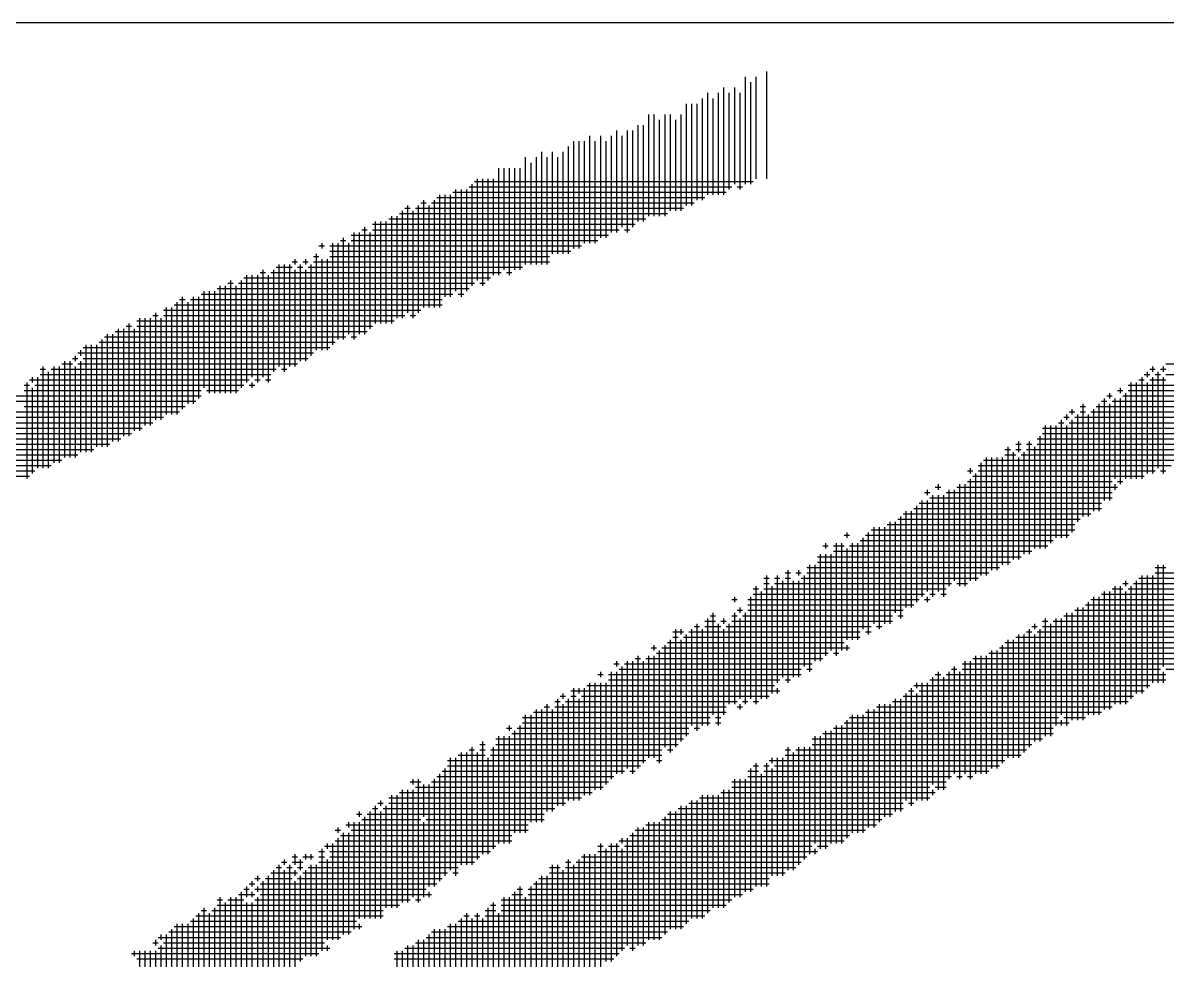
# Model space of a CAD drawing. Header units: feet. Extents: x 0 to 252300, y 0 to 178200.
# Drawn here: x 171911 to 172409.1, y 9192.2 to 9600 of the extents above; entities that cross this region are included whole.
import ezdxf
from ezdxf.enums import TextEntityAlignment as Align

# ---------------------------------------------------------------- set-up
doc = ezdxf.new("R2010")
doc.units = ezdxf.units.FT
doc.header["$LTSCALE"] = 3000
doc.header["$MEASUREMENT"] = 0
for name, color, linetype in [('CX-BORD', 3, 'CONTINUOUS'), ('CX-BORD-LIN1', 4, 'CONTINUOUS'), ('CX-BORD-LIN2', 3, 'CONTINUOUS'), ('CX-BORD-TEX2', 7, 'CONTINUOUS'), ('CX-BORD-TEX3', 6, 'CONTINUOUS')]:
    doc.layers.add(name, color=color, linetype=linetype)
doc.styles.add('TB_TEXT', font='')
doc.styles.add('TB_WBTXT', font='')
doc.styles.add('TB_WMTXT', font='')
doc.styles.get('TB_TEXT').set_extended_font_data('DotumChe')
doc.styles.get('TB_WBTXT').set_extended_font_data('Dotum')
doc.styles.get('TB_WMTXT').set_extended_font_data('DotumChe')

# ---------------------------------------------------------------- blocks, each defined once
blk = doc.blocks.new('CXBLKA1')
at = {"layer": 'CX-BORD-LIN2'}
blk.add_lwpolyline([(558, 12), (270, 12)], dxfattribs=at)
at = {"layer": 'CX-BORD-LIN1', "style": 'TB_TEXT'}
for tag, p in [('TR_RCON5', (342.3033, 33)), ('TR_RCON4', (342.3033, 27)), ('TR_RCON3', (342.3033, 21)), ('TR_RCON2', (342.3033, 15)), ('TR_RCON1', (342.3033, 9))]:
    blk.add_attdef(tag, text='', height=3.5, dxfattribs=at).set_placement(p, align=Align.MIDDLE_LEFT)
for tag, height, p in [('TR_DGN5', 3.5, (451.1185, 33)), ('TR_CHK5', 3.5, (491.1185, 33)), ('TR_RDAT5', 3.5, (317.5, 33)), ('TR_APP5', 3.5, (531.1185, 33)), ('TR_RNUM5', 3, (285.1051, 32.6366)), ('TR_DGN4', 3.5, (451.1185, 27)), ('TR_CHK4', 3.5, (491.1185, 27)), ('TR_RDAT4', 3.5, (317.5, 27)), ('TR_APP4', 3.5, (531.1185, 27)), ('TR_RNUM4', 3, (285.1051, 26.6366)), ('TR_DGN3', 3.5, (451.1185, 21)), ('TR_CHK3', 3.5, (491.1185, 21)), ('TR_RDAT3', 3.5, (317.5, 21)), ('TR_APP3', 3.5, (531.1185, 21)), ('TR_RNUM3', 3, (285.1051, 20.6366)), ('TR_DGN2', 3.5, (451.1185, 15)), ('TR_CHK2', 3.5, (491.1185, 15)), ('TR_RDAT2', 3.5, (317.5, 15)), ('TR_APP2', 3.5, (531.1185, 15)), ('TR_RNUM2', 3, (285.1051, 14.6366)), ('TR_DGN1', 3.5, (451.1185, 9)), ('TR_CHK1', 3.5, (491.1185, 9)), ('TR_RDAT1', 3.5, (317.5, 9)), ('TR_APP1', 3.5, (531.1185, 9)), ('TR_RNUM1', 3, (285.1051, 8.6366))]:
    blk.add_attdef(tag, text='', height=height, dxfattribs=at).set_placement(p, align=Align.MIDDLE_CENTER)
at = {"layer": 'CX-BORD-LIN2', "style": 'TB_TEXT'}
blk.add_attdef('TD_VERSION', text='', height=3, rotation=90, dxfattribs=at).set_placement((800.5, 48.0149), align=Align.MIDDLE_CENTER)
at = {"layer": 'CX-BORD-TEX2', "style": 'TB_WMTXT'}
for tag, height, p in [('TB_CNAME', 5, (15.3448, 531.8324)), ('TB_CSCOP', 4, (16.6346, 523.8324))]:
    blk.add_attdef(tag, text='', height=height, dxfattribs=at).set_placement(p, align=Align.BOTTOM_LEFT)
at = {"layer": 'CX-BORD-TEX2', "style": 'TB_WBTXT'}
for tag, height, p in [('TB_MTITIL', 10, (398, 533.3264)), ('TB_STITL', 7, (398, 518.3264))]:
    blk.add_attdef(tag, text='', height=height, dxfattribs=at).set_placement(p, align=Align.MIDDLE_CENTER)
at = {"layer": 'CX-BORD-TEX3', "style": 'TB_TEXT'}
for tag, height, p in [('TD_LNDST', 4.5, (215, 31.5)), ('TD_DSECT', 4.5, (605.5, 31.5)), ('TD_DDIST', 4.5, (654.5, 31.5)), ('TD_DNAME_TOP', 4.5, (755, 27.957)), ('TD_CSECT', 4.5, (605.5, 22.5)), ('TD_CDIST', 4.5, (654.5, 22.5)), ('TD_DNAME_MAIN', 4.5, (755, 21.4731)), ('TD_DNAME_BOT', 3, (755, 15.2489)), ('TD_HSCAL', 4.5, (620.8841, 13.7484)), ('TD_VSCAL', 4.5, (656.8615, 13.7484)), ('TD_CCOMP', 4.5, (215, 13.5927)), ('TD_CSTEP', 4.5, (250.744, 5.125)), ('TD_FIELD', 4.5, (180, 5.125)), ('TD_DWGNO', 4.5, (755, 5.0017)), ('TD_DWGCODE', 4.5, (637, 4.7908))]:
    blk.add_attdef(tag, text='', height=height, dxfattribs=at).set_placement(p, align=Align.MIDDLE_CENTER)
for tag, height, width, p in [('TD_DCOMP', 4.5, 0.95, (215, 22.5875)), ('TD_CNAME', 5, 0.78, (65, 7.5956))]:
    blk.add_attdef(tag, text='', height=height, dxfattribs=dict(at, width=width)).set_placement(p, align=Align.MIDDLE_CENTER)

msp = doc.modelspace()

# ---------------------------------------------------------------- linework, layer by layer
at = {"layer": 'CX-BORD-LIN1'}
for p, q in [((172234.72, 9578.83), (172234.72, 9532.17)), ((172225.39, 9576.5), (172225.39, 9529.84)), ((172227.72, 9574.17), (172227.72, 9529.84)), ((172230.05, 9576.5), (172230.05, 9532.17)), ((172209.06, 9569.5), (172209.06, 9525.18)), ((172213.72, 9569.5), (172213.72, 9525.18)), ((172216.06, 9571.83), (172216.06, 9525.18)), ((172218.39, 9569.5), (172218.39, 9527.51)), ((172220.72, 9571.83), (172220.72, 9529.84)), ((172223.06, 9569.5), (172223.06, 9527.51)), ((172199.73, 9564.83), (172199.73, 9520.51)), ((172202.06, 9564.83), (172202.06, 9520.51)), ((172204.39, 9564.83), (172204.39, 9522.84)), ((172206.73, 9567.17), (172206.73, 9522.84)), ((172211.39, 9567.17), (172211.39, 9525.18)), ((172183.4, 9560.17), (172183.4, 9515.85)), ((172185.73, 9560.17), (172185.73, 9515.85)), ((172188.06, 9557.84), (172188.06, 9515.85)), ((172190.4, 9560.17), (172190.4, 9515.85)), ((172192.73, 9560.17), (172192.73, 9518.18)), ((172195.06, 9557.84), (172195.06, 9518.18)), ((172197.4, 9560.17), (172197.4, 9518.18)), ((172169.4, 9553.17), (172169.4, 9508.85)), ((172174.07, 9553.17), (172174.07, 9508.85)), ((172176.4, 9553.17), (172176.4, 9511.18)), ((172178.73, 9555.5), (172178.73, 9513.51)), ((172181.07, 9555.5), (172181.07, 9513.51)), ((172150.74, 9548.5), (172150.74, 9501.85)), ((172153.07, 9548.5), (172153.07, 9501.85)), ((172155.4, 9548.5), (172155.4, 9504.18)), ((172157.74, 9550.84), (172157.74, 9504.18)), ((172160.07, 9548.5), (172160.07, 9504.18)), ((172162.4, 9550.84), (172162.4, 9506.51)), ((172164.74, 9548.5), (172164.74, 9506.51)), ((172167.07, 9550.84), (172167.07, 9508.85)), ((172171.73, 9550.84), (172171.73, 9511.18)), ((172136.74, 9543.84), (172136.74, 9494.85)), ((172141.41, 9543.84), (172141.41, 9499.52)), ((172146.07, 9543.84), (172146.07, 9499.52)), ((172148.41, 9546.17), (172148.41, 9499.52)), ((172129.74, 9541.51), (172129.74, 9494.85)), ((172132.08, 9539.17), (172132.08, 9494.85)), ((172134.41, 9541.51), (172134.41, 9494.85)), ((172139.08, 9541.51), (172139.08, 9494.85)), ((172143.74, 9541.51), (172143.74, 9499.52)), ((172118.08, 9536.84), (172118.08, 9490.18)), ((172120.41, 9536.84), (172120.41, 9492.52)), ((172122.75, 9536.84), (172122.75, 9490.18)), ((172125.08, 9536.84), (172125.08, 9492.52)), ((172127.41, 9536.84), (172127.41, 9492.52)), ((172105.25, 9528.68), (172219.56, 9528.68)), ((172106.42, 9529.84), (172106.42, 9485.52)), ((172107.58, 9531.01), (172228.89, 9531.01)), ((172108.75, 9532.17), (172108.75, 9487.85)), ((172111.08, 9532.17), (172111.08, 9485.52)), ((172113.41, 9532.17), (172113.41, 9487.85)), ((172115.75, 9532.17), (172115.75, 9490.18)), ((172221.89, 9528.68), (172224.22, 9528.68)), ((172085.42, 9522.84), (172085.42, 9476.19)), ((172090.09, 9522.84), (172090.09, 9476.19)), ((172091.25, 9524.01), (172207.89, 9524.01)), ((172092.42, 9525.18), (172092.42, 9476.19)), ((172094.75, 9525.18), (172094.75, 9480.85)), ((172097.08, 9525.18), (172097.08, 9480.85)), ((172098.25, 9526.34), (172217.22, 9526.34)), ((172099.42, 9527.51), (172099.42, 9483.19)), ((172101.75, 9527.51), (172101.75, 9480.85)), ((172104.08, 9527.51), (172104.08, 9483.19)), ((172076.09, 9518.18), (172076.09, 9471.52)), ((172077.26, 9519.34), (172079.59, 9519.34)), ((172078.42, 9520.51), (172078.42, 9473.85)), ((172080.76, 9518.18), (172080.76, 9471.52)), ((172081.92, 9519.34), (172198.56, 9519.34)), ((172083.09, 9520.51), (172083.09, 9473.85)), ((172084.25, 9521.68), (172086.59, 9521.68)), ((172087.75, 9520.51), (172087.75, 9476.19)), ((172088.92, 9521.68), (172203.23, 9521.68)), ((172064.43, 9513.51), (172064.43, 9469.19)), ((172066.76, 9513.51), (172066.76, 9469.19)), ((172069.09, 9513.51), (172069.09, 9469.19)), ((172070.26, 9514.68), (172182.23, 9514.68)), ((172071.42, 9515.85), (172071.42, 9469.19)), ((172073.76, 9515.85), (172073.76, 9471.52)), ((172074.92, 9517.01), (172191.56, 9517.01)), ((172055.09, 9508.85), (172055.09, 9462.19)), ((172057.43, 9508.85), (172057.43, 9464.52)), ((172058.59, 9510.01), (172060.93, 9510.01)), ((172059.76, 9511.18), (172059.76, 9464.52)), ((172062.09, 9508.85), (172062.09, 9466.86)), ((172063.26, 9512.35), (172177.57, 9512.35)), ((172063.26, 9510.01), (172170.57, 9510.01)), ((172172.9, 9510.01), (172175.23, 9510.01)), ((172039.93, 9503.01), (172042.26, 9503.01)), ((172041.1, 9504.18), (172041.1, 9501.85)), ((172044.6, 9503.01), (172154.24, 9503.01)), ((172045.76, 9504.18), (172045.76, 9459.86)), ((172048.1, 9504.18), (172048.1, 9462.19)), ((172049.26, 9505.35), (172051.6, 9505.35)), ((172050.43, 9506.51), (172050.43, 9462.19)), ((172052.76, 9504.18), (172052.76, 9464.52)), ((172053.93, 9507.68), (172165.9, 9507.68)), ((172053.93, 9505.35), (172161.24, 9505.35)), ((172037.6, 9498.35), (172039.93, 9498.35)), ((172038.76, 9499.52), (172038.76, 9457.53)), ((172044.6, 9500.68), (172149.57, 9500.68)), ((172044.6, 9498.35), (172140.24, 9498.35)), ((172021.27, 9493.68), (172028.27, 9493.68)), ((172022.44, 9494.85), (172022.44, 9450.53)), ((172024.77, 9494.85), (172024.77, 9448.19)), ((172027.1, 9494.85), (172027.1, 9450.53)), ((172028.27, 9496.02), (172030.6, 9496.02)), ((172029.43, 9497.18), (172029.43, 9494.85)), ((172030.6, 9493.68), (172032.93, 9493.68)), ((172031.77, 9494.85), (172031.77, 9452.86)), ((172032.93, 9496.02), (172035.27, 9496.02)), ((172034.1, 9497.18), (172034.1, 9494.85)), ((172035.27, 9493.68), (172128.58, 9493.68)), ((172036.43, 9494.85), (172036.43, 9455.19)), ((172037.6, 9496.02), (172140.24, 9496.02)), ((172041.1, 9497.18), (172041.1, 9457.53)), ((172043.43, 9497.18), (172043.43, 9457.53)), ((172007.27, 9489.02), (172114.58, 9489.02)), ((172008.44, 9490.18), (172008.44, 9443.53)), ((172010.77, 9490.18), (172010.77, 9445.86)), ((172013.1, 9490.18), (172013.1, 9443.53)), ((172014.27, 9491.35), (172016.6, 9491.35)), ((172015.44, 9492.52), (172015.44, 9445.86)), ((172017.77, 9490.18), (172017.77, 9443.53)), ((172018.94, 9491.35), (172119.25, 9491.35)), ((172020.1, 9492.52), (172020.1, 9448.19)), ((172029.43, 9492.52), (172029.43, 9450.53)), ((172034.1, 9492.52), (172034.1, 9452.86)), ((172121.58, 9491.35), (172123.91, 9491.35)), ((171989.78, 9483.19), (171989.78, 9441.2)), ((171992.11, 9483.19), (171992.11, 9438.86)), ((171994.44, 9483.19), (171994.44, 9438.86)), ((171995.61, 9484.35), (172105.25, 9484.35)), ((171996.77, 9485.52), (171996.77, 9438.86)), ((171999.11, 9485.52), (171999.11, 9438.86)), ((172000.27, 9486.69), (172002.61, 9486.69)), ((172001.44, 9487.85), (172001.44, 9438.86)), ((172003.77, 9485.52), (172003.77, 9438.86)), ((172004.94, 9486.69), (172107.58, 9486.69)), ((172006.11, 9487.85), (172006.11, 9441.2)), ((172109.92, 9486.69), (172112.25, 9486.69)), ((171978.11, 9478.52), (171978.11, 9429.53)), ((171979.28, 9479.69), (171981.61, 9479.69)), ((171980.44, 9480.85), (171980.44, 9431.86)), ((171982.78, 9478.52), (171982.78, 9434.2)), ((171983.94, 9479.69), (172093.59, 9479.69)), ((171985.11, 9480.85), (171985.11, 9434.2)), ((171987.44, 9480.85), (171987.44, 9436.53)), ((171988.61, 9482.02), (172098.25, 9482.02)), ((172100.58, 9482.02), (172102.92, 9482.02)), ((171968.78, 9473.85), (171968.78, 9427.2)), ((171972.28, 9475.02), (172084.25, 9475.02)), ((171973.45, 9476.19), (171973.45, 9429.53)), ((171975.78, 9476.19), (171975.78, 9429.53)), ((171976.95, 9477.35), (172093.59, 9477.35)), ((171955.95, 9468.02), (171958.28, 9468.02)), ((171957.12, 9469.19), (171957.12, 9420.2)), ((171960.62, 9470.36), (172072.59, 9470.36)), ((171960.62, 9468.02), (172063.26, 9468.02)), ((171961.78, 9471.52), (171961.78, 9422.53)), ((171964.12, 9471.52), (171964.12, 9424.87)), ((171966.45, 9471.52), (171966.45, 9424.87)), ((171967.61, 9472.69), (171969.95, 9472.69)), ((171971.11, 9471.52), (171971.11, 9427.2)), ((171972.28, 9472.69), (172077.26, 9472.69)), ((172079.59, 9472.69), (172081.92, 9472.69)), ((171946.62, 9463.36), (172051.6, 9463.36)), ((171947.79, 9464.52), (171947.79, 9415.53)), ((171950.12, 9464.52), (171950.12, 9417.87)), ((171951.28, 9465.69), (172060.93, 9465.69)), ((171952.45, 9466.86), (171952.45, 9417.87)), ((171954.78, 9466.86), (171954.78, 9420.2)), ((171959.45, 9466.86), (171959.45, 9422.53)), ((172053.93, 9463.36), (172056.26, 9463.36)), ((171937.29, 9458.69), (172044.6, 9458.69)), ((171938.45, 9459.86), (171938.45, 9413.2)), ((171940.79, 9459.86), (171940.79, 9413.2)), ((171943.12, 9459.86), (171943.12, 9415.53)), ((171944.29, 9461.02), (172046.93, 9461.02)), ((171945.45, 9462.19), (171945.45, 9415.53)), ((171932.62, 9454.03), (171934.96, 9454.03)), ((171933.79, 9455.19), (171933.79, 9452.86)), ((171934.96, 9456.36), (172037.6, 9456.36)), ((171936.12, 9457.53), (171936.12, 9455.19)), ((171937.29, 9454.03), (172035.27, 9454.03)), ((171918.63, 9449.36), (171920.96, 9449.36)), ((171919.79, 9450.53), (171919.79, 9406.2)), ((171922.12, 9448.19), (171922.12, 9406.2)), ((171923.29, 9449.36), (172021.27, 9449.36)), ((171924.46, 9450.53), (171924.46, 9408.54)), ((171926.79, 9450.53), (171926.79, 9408.54)), ((171927.96, 9451.69), (171932.62, 9451.69)), ((171929.12, 9452.86), (171929.12, 9410.87)), ((171931.46, 9452.86), (171931.46, 9410.87)), ((171933.79, 9450.53), (171933.79, 9410.87)), ((171934.96, 9451.69), (172030.6, 9451.69)), ((171936.12, 9452.86), (171936.12, 9413.2)), ((172023.6, 9449.36), (172025.93, 9449.36)), ((172400.35, 9448.19), (172400.35, 9445.86)), ((172401.52, 9449.36), (172403.85, 9449.36)), ((172402.68, 9450.53), (172402.68, 9448.19)), ((172405.01, 9448.19), (172405.01, 9406.2)), ((172406.18, 9449.36), (172408.51, 9449.36)), ((172407.35, 9450.53), (172407.35, 9448.19)), ((172408.51, 9451.69), (172497.16, 9451.69)), ((171912.79, 9443.53), (171912.79, 9401.54)), ((171913.96, 9444.69), (172009.6, 9444.69)), ((171915.13, 9445.86), (171915.13, 9443.53)), ((171917.46, 9445.86), (171917.46, 9406.2)), ((171918.63, 9447.03), (172018.94, 9447.03)), ((172010.77, 9443.53), (172010.77, 9441.2)), ((172011.94, 9444.69), (172014.27, 9444.69)), ((172016.6, 9444.69), (172018.94, 9444.69)), ((172393.35, 9443.53), (172393.35, 9401.54)), ((172395.68, 9443.53), (172395.68, 9401.54)), ((172396.85, 9444.69), (172399.18, 9444.69)), ((172398.02, 9445.86), (172398.02, 9401.54)), ((172399.18, 9447.03), (172401.52, 9447.03)), ((172400.35, 9443.53), (172400.35, 9403.87)), ((172401.52, 9444.69), (172408.51, 9444.69)), ((172402.68, 9445.86), (172402.68, 9403.87)), ((172403.85, 9447.03), (172406.18, 9447.03)), ((172407.35, 9445.86), (172407.35, 9403.87)), ((172408.51, 9447.03), (172483.16, 9447.03)), ((171911.63, 9442.36), (171913.96, 9442.36)), ((171911.63, 9440.03), (171988.61, 9440.03)), ((171915.13, 9441.2), (171915.13, 9403.87)), ((171916.29, 9442.36), (172007.27, 9442.36)), ((171990.94, 9440.03), (172004.94, 9440.03)), ((172009.6, 9442.36), (172011.94, 9442.36)), ((172384.02, 9438.86), (172384.02, 9436.53)), ((172387.52, 9440.03), (172389.85, 9440.03)), ((172388.68, 9441.2), (172388.68, 9438.86)), ((172391.02, 9438.86), (172391.02, 9401.54)), ((172392.18, 9442.36), (172478.5, 9442.36)), ((172392.18, 9440.03), (172476.16, 9440.03)), ((171885.97, 9435.36), (171986.28, 9435.36)), ((171890.63, 9437.7), (171988.61, 9437.7)), ((172372.36, 9434.2), (172372.36, 9385.21)), ((172379.35, 9434.2), (172379.35, 9387.54)), ((172380.52, 9435.36), (172382.85, 9435.36)), ((172381.69, 9436.53), (172381.69, 9392.21)), ((172382.85, 9437.7), (172385.19, 9437.7)), ((172384.02, 9434.2), (172384.02, 9392.21)), ((172385.19, 9435.36), (172469.17, 9435.36)), ((172386.35, 9436.53), (172386.35, 9401.54)), ((172388.68, 9436.53), (172388.68, 9399.21)), ((172389.85, 9437.7), (172469.17, 9437.7)), ((171869.64, 9428.37), (171972.28, 9428.37)), ((171876.64, 9430.7), (171979.28, 9430.7)), ((171911.63, 9433.03), (171981.61, 9433.03)), ((172364.19, 9428.37), (172366.52, 9428.37)), ((172365.36, 9429.53), (172365.36, 9427.2)), ((172366.52, 9430.7), (172368.86, 9430.7)), ((172367.69, 9431.86), (172367.69, 9429.53)), ((172368.86, 9428.37), (172452.84, 9428.37)), ((172370.02, 9429.53), (172370.02, 9382.88)), ((172371.19, 9433.03), (172373.52, 9433.03)), ((172371.19, 9430.7), (172373.52, 9430.7)), ((172374.69, 9429.53), (172374.69, 9385.21)), ((172375.85, 9430.7), (172459.84, 9430.7)), ((172377.02, 9431.86), (172377.02, 9387.54)), ((172378.19, 9433.03), (172466.83, 9433.03)), ((171860.31, 9423.7), (171962.95, 9423.7)), ((171864.97, 9426.03), (171967.61, 9426.03)), ((172354.86, 9423.7), (172445.84, 9423.7)), ((172356.03, 9424.87), (172356.03, 9371.21)), ((172358.36, 9424.87), (172358.36, 9373.54)), ((172360.69, 9424.87), (172360.69, 9375.88)), ((172361.86, 9426.03), (172364.19, 9426.03)), ((172363.02, 9427.2), (172363.02, 9375.88)), ((172365.36, 9424.87), (172365.36, 9375.88)), ((172366.52, 9426.03), (172450.5, 9426.03)), ((172367.69, 9427.2), (172367.69, 9378.21)), ((171853.31, 9419.03), (171953.62, 9419.03)), ((171857.97, 9421.37), (171958.28, 9421.37)), ((172352.53, 9419.03), (172436.51, 9419.03)), ((172353.69, 9420.2), (172353.69, 9371.21)), ((172354.86, 9421.37), (172443.51, 9421.37)), ((171846.31, 9414.37), (171941.95, 9414.37)), ((171853.31, 9416.7), (171948.95, 9416.7)), ((172338.53, 9414.37), (172340.86, 9414.37)), ((172339.7, 9415.53), (172339.7, 9364.21)), ((172342.03, 9413.2), (172342.03, 9366.55)), ((172343.2, 9416.7), (172345.53, 9416.7)), ((172343.2, 9414.37), (172345.53, 9414.37)), ((172344.36, 9417.87), (172344.36, 9413.2)), ((172346.69, 9413.2), (172346.69, 9368.88)), ((172347.86, 9416.7), (172350.19, 9416.7)), ((172347.86, 9414.37), (172429.51, 9414.37)), ((172349.03, 9417.87), (172349.03, 9368.88)), ((172351.36, 9415.53), (172351.36, 9371.21)), ((172352.53, 9416.7), (172436.51, 9416.7)), ((171843.98, 9409.7), (171927.96, 9409.7)), ((171848.64, 9412.04), (171934.96, 9412.04)), ((172328.03, 9408.54), (172328.03, 9359.55)), ((172329.2, 9409.7), (172420.18, 9409.7)), ((172330.36, 9410.87), (172330.36, 9359.55)), ((172332.7, 9410.87), (172332.7, 9361.88)), ((172335.03, 9410.87), (172335.03, 9361.88)), ((172337.36, 9410.87), (172337.36, 9364.21)), ((172338.53, 9412.04), (172343.2, 9412.04)), ((172344.36, 9410.87), (172344.36, 9366.55)), ((172345.53, 9412.04), (172422.51, 9412.04)), ((171832.31, 9405.04), (171916.29, 9405.04)), ((171853.31, 9407.37), (171923.29, 9407.37)), ((172322.2, 9405.04), (172324.53, 9405.04)), ((172323.37, 9406.2), (172323.37, 9403.87)), ((172325.7, 9403.87), (172325.7, 9357.21)), ((172326.87, 9407.37), (172410.85, 9407.37)), ((172326.87, 9405.04), (172403.85, 9405.04)), ((172406.18, 9405.04), (172408.51, 9405.04)), ((171825.31, 9402.7), (171913.96, 9402.7)), ((172309.37, 9399.21), (172309.37, 9396.87)), ((172318.7, 9399.21), (172318.7, 9354.88)), ((172321.03, 9399.21), (172321.03, 9354.88)), ((172322.2, 9400.37), (172385.19, 9400.37)), ((172323.37, 9401.54), (172323.37, 9357.21)), ((172324.53, 9402.7), (172399.18, 9402.7)), ((172386.35, 9399.21), (172386.35, 9396.87)), ((172387.52, 9400.37), (172389.85, 9400.37)), ((172303.54, 9395.71), (172305.87, 9395.71)), ((172304.7, 9396.87), (172304.7, 9394.54)), ((172305.87, 9393.37), (172385.19, 9393.37)), ((172307.04, 9394.54), (172307.04, 9350.22)), ((172308.2, 9398.04), (172310.54, 9398.04)), ((172309.37, 9394.54), (172309.37, 9352.55)), ((172311.7, 9394.54), (172311.7, 9350.22)), ((172312.87, 9395.71), (172385.19, 9395.71)), ((172314.04, 9396.87), (172314.04, 9354.88)), ((172316.37, 9396.87), (172316.37, 9357.21)), ((172317.53, 9398.04), (172387.52, 9398.04)), ((172298.87, 9388.71), (172380.52, 9388.71)), ((172300.04, 9389.87), (172300.04, 9347.88)), ((172301.2, 9391.04), (172380.52, 9391.04)), ((172302.37, 9392.21), (172302.37, 9350.22)), ((172304.7, 9392.21), (172304.7, 9352.55)), ((172291.87, 9384.04), (172371.19, 9384.04)), ((172293.04, 9385.21), (172293.04, 9340.89)), ((172294.21, 9386.37), (172375.85, 9386.37)), ((172295.37, 9387.54), (172295.37, 9345.55)), ((172297.71, 9387.54), (172297.71, 9345.55)), ((172280.21, 9379.38), (172368.86, 9379.38)), ((172281.38, 9380.54), (172281.38, 9338.55)), ((172283.71, 9380.54), (172283.71, 9336.22)), ((172286.04, 9380.54), (172286.04, 9338.55)), ((172287.21, 9381.71), (172368.86, 9381.71)), ((172288.37, 9382.88), (172288.37, 9338.55)), ((172290.71, 9382.88), (172290.71, 9343.22)), ((172260.38, 9373.54), (172260.38, 9371.21)), ((172265.05, 9373.54), (172265.05, 9324.56)), ((172267.38, 9373.54), (172267.38, 9326.89)), ((172268.55, 9377.04), (172270.88, 9377.04)), ((172269.71, 9378.21), (172269.71, 9375.88)), ((172272.04, 9373.54), (172272.04, 9331.55)), ((172274.38, 9373.54), (172274.38, 9331.55)), ((172275.54, 9374.71), (172359.52, 9374.71)), ((172276.71, 9375.88), (172276.71, 9336.22)), ((172277.88, 9377.04), (172366.52, 9377.04)), ((172279.04, 9378.21), (172279.04, 9333.89)), ((172258.05, 9368.88), (172258.05, 9322.22)), ((172259.21, 9372.38), (172261.55, 9372.38)), ((172260.38, 9368.88), (172260.38, 9324.56)), ((172262.71, 9368.88), (172262.71, 9326.89)), ((172263.88, 9372.38), (172268.55, 9372.38)), ((172263.88, 9370.05), (172350.19, 9370.05)), ((172269.71, 9371.21), (172269.71, 9331.55)), ((172270.88, 9372.38), (172357.19, 9372.38)), ((172253.38, 9364.21), (172253.38, 9317.56)), ((172255.72, 9364.21), (172255.72, 9322.22)), ((172256.88, 9367.71), (172345.53, 9367.71)), ((172256.88, 9365.38), (172340.86, 9365.38)), ((172405.01, 9364.21), (172405.01, 9312.89)), ((172407.35, 9364.21), (172407.35, 9319.89)), ((172234.72, 9359.55), (172234.72, 9305.89)), ((172239.39, 9359.55), (172239.39, 9312.89)), ((172242.88, 9360.71), (172245.22, 9360.71)), ((172244.05, 9361.88), (172244.05, 9312.89)), ((172247.55, 9360.71), (172249.88, 9360.71)), ((172248.72, 9361.88), (172248.72, 9359.55)), ((172251.05, 9359.55), (172251.05, 9319.89)), ((172252.22, 9363.05), (172336.2, 9363.05)), ((172252.22, 9360.71), (172331.53, 9360.71)), ((172398.02, 9359.55), (172398.02, 9308.23)), ((172400.35, 9359.55), (172400.35, 9310.56)), ((172402.68, 9359.55), (172402.68, 9312.89)), ((172403.85, 9363.05), (172408.51, 9363.05)), ((172403.85, 9360.71), (172501.83, 9360.71)), ((172228.89, 9353.72), (172231.22, 9353.72)), ((172230.05, 9354.88), (172230.05, 9303.56)), ((172233.55, 9358.38), (172235.89, 9358.38)), ((172233.55, 9356.05), (172235.89, 9356.05)), ((172233.55, 9353.72), (172312.87, 9353.72)), ((172237.05, 9354.88), (172237.05, 9308.23)), ((172238.22, 9358.38), (172240.55, 9358.38)), ((172238.22, 9356.05), (172315.2, 9356.05)), ((172241.72, 9357.21), (172241.72, 9315.22)), ((172242.88, 9358.38), (172245.22, 9358.38)), ((172246.38, 9357.21), (172246.38, 9315.22)), ((172248.72, 9357.21), (172248.72, 9315.22)), ((172249.88, 9358.38), (172326.87, 9358.38)), ((172317.53, 9356.05), (172322.2, 9356.05)), ((172385.19, 9353.72), (172389.85, 9353.72)), ((172386.35, 9354.88), (172386.35, 9303.56)), ((172388.68, 9354.88), (172388.68, 9303.56)), ((172389.85, 9356.05), (172392.18, 9356.05)), ((172391.02, 9357.21), (172391.02, 9354.88)), ((172392.18, 9353.72), (172487.83, 9353.72)), ((172393.35, 9354.88), (172393.35, 9305.89)), ((172394.52, 9356.05), (172492.49, 9356.05)), ((172395.68, 9357.21), (172395.68, 9308.23)), ((172396.85, 9358.38), (172497.16, 9358.38)), ((172219.56, 9349.05), (172221.89, 9349.05)), ((172220.72, 9350.22), (172220.72, 9347.88)), ((172226.56, 9349.05), (172301.2, 9349.05)), ((172227.72, 9350.22), (172227.72, 9305.89)), ((172228.89, 9351.38), (172303.54, 9351.38)), ((172232.39, 9352.55), (172232.39, 9305.89)), ((172303.54, 9349.05), (172305.87, 9349.05)), ((172304.7, 9350.22), (172304.7, 9347.88)), ((172305.87, 9351.38), (172308.2, 9351.38)), ((172310.54, 9351.38), (172312.87, 9351.38)), ((172375.85, 9349.05), (172478.5, 9349.05)), ((172377.02, 9350.22), (172377.02, 9298.89)), ((172379.35, 9350.22), (172379.35, 9298.89)), ((172380.52, 9351.38), (172483.16, 9351.38)), ((172381.69, 9352.55), (172381.69, 9301.23)), ((172384.02, 9352.55), (172384.02, 9301.23)), ((172391.02, 9352.55), (172391.02, 9303.56)), ((172221.89, 9344.38), (172224.22, 9344.38)), ((172223.06, 9345.55), (172223.06, 9343.22)), ((172226.56, 9346.72), (172298.87, 9346.72)), ((172226.56, 9344.38), (172294.21, 9344.38)), ((172368.86, 9344.38), (172459.84, 9344.38)), ((172370.02, 9345.55), (172370.02, 9296.56)), ((172372.36, 9345.55), (172372.36, 9296.56)), ((172373.52, 9346.72), (172473.83, 9346.72)), ((172374.69, 9347.88), (172374.69, 9298.89)), ((172204.39, 9338.55), (172204.39, 9291.9)), ((172207.89, 9339.72), (172212.56, 9339.72)), ((172209.06, 9340.89), (172209.06, 9294.23)), ((172210.23, 9342.05), (172212.56, 9342.05)), ((172211.39, 9343.22), (172211.39, 9298.89)), ((172213.72, 9338.55), (172213.72, 9294.23)), ((172214.89, 9339.72), (172217.22, 9339.72)), ((172216.06, 9340.89), (172216.06, 9338.55)), ((172218.39, 9338.55), (172218.39, 9303.56)), ((172219.56, 9342.05), (172221.89, 9342.05)), ((172219.56, 9339.72), (172289.54, 9339.72)), ((172220.72, 9343.22), (172220.72, 9303.56)), ((172223.06, 9340.89), (172223.06, 9305.89)), ((172224.22, 9342.05), (172289.54, 9342.05)), ((172225.39, 9343.22), (172225.39, 9303.56)), ((172291.87, 9342.05), (172294.21, 9342.05)), ((172351.36, 9338.55), (172351.36, 9336.22)), ((172354.86, 9339.72), (172357.19, 9339.72)), ((172356.03, 9340.89), (172356.03, 9289.56)), ((172358.36, 9338.55), (172358.36, 9289.56)), ((172359.52, 9339.72), (172452.84, 9339.72)), ((172360.69, 9340.89), (172360.69, 9294.23)), ((172363.02, 9340.89), (172363.02, 9298.89)), ((172364.19, 9342.05), (172459.84, 9342.05)), ((172365.36, 9343.22), (172365.36, 9294.23)), ((172367.69, 9343.22), (172367.69, 9296.56)), ((172193.9, 9335.05), (172198.56, 9335.05)), ((172195.06, 9336.22), (172195.06, 9284.9)), ((172197.4, 9336.22), (172197.4, 9333.89)), ((172199.73, 9333.89), (172199.73, 9289.56)), ((172200.89, 9335.05), (172275.54, 9335.05)), ((172202.06, 9336.22), (172202.06, 9294.23)), ((172203.23, 9337.39), (172205.56, 9337.39)), ((172206.73, 9336.22), (172206.73, 9294.23)), ((172207.89, 9337.39), (172214.89, 9337.39)), ((172216.06, 9336.22), (172216.06, 9298.89)), ((172217.22, 9337.39), (172280.21, 9337.39)), ((172277.88, 9335.05), (172280.21, 9335.05)), ((172282.54, 9337.39), (172284.88, 9337.39)), ((172344.36, 9333.89), (172344.36, 9280.23)), ((172346.69, 9333.89), (172346.69, 9282.57)), ((172347.86, 9335.05), (172350.19, 9335.05)), ((172349.03, 9336.22), (172349.03, 9284.9)), ((172350.19, 9337.39), (172352.53, 9337.39)), ((172351.36, 9333.89), (172351.36, 9287.23)), ((172352.53, 9335.05), (172443.51, 9335.05)), ((172353.69, 9336.22), (172353.69, 9287.23)), ((172354.86, 9337.39), (172445.84, 9337.39)), ((172185.73, 9329.22), (172185.73, 9326.89)), ((172190.4, 9329.22), (172190.4, 9284.9)), ((172191.56, 9330.39), (172268.55, 9330.39)), ((172192.73, 9331.55), (172192.73, 9282.57)), ((172193.9, 9332.72), (172196.23, 9332.72)), ((172197.4, 9331.55), (172197.4, 9287.23)), ((172198.56, 9332.72), (172275.54, 9332.72)), ((172269.71, 9329.22), (172269.71, 9326.89)), ((172337.36, 9329.22), (172337.36, 9277.9)), ((172338.53, 9330.39), (172436.51, 9330.39)), ((172339.7, 9331.55), (172339.7, 9280.23)), ((172342.03, 9331.55), (172342.03, 9280.23)), ((172343.2, 9332.72), (172443.51, 9332.72)), ((172178.73, 9324.56), (172178.73, 9275.57)), ((172183.4, 9324.56), (172183.4, 9280.23)), ((172184.56, 9328.05), (172186.9, 9328.05)), ((172185.73, 9324.56), (172185.73, 9280.23)), ((172186.9, 9325.72), (172261.55, 9325.72)), ((172188.06, 9326.89), (172188.06, 9277.9)), ((172189.23, 9328.05), (172270.88, 9328.05)), ((172263.88, 9325.72), (172266.21, 9325.72)), ((172325.7, 9324.56), (172325.7, 9273.23)), ((172328.03, 9324.56), (172328.03, 9273.23)), ((172330.36, 9324.56), (172330.36, 9273.23)), ((172331.53, 9325.72), (172431.84, 9325.72)), ((172332.7, 9326.89), (172332.7, 9275.57)), ((172335.03, 9326.89), (172335.03, 9275.57)), ((172336.2, 9328.05), (172436.51, 9328.05)), ((172168.24, 9321.06), (172170.57, 9321.06)), ((172169.4, 9322.22), (172169.4, 9319.89)), ((172170.57, 9318.72), (172249.88, 9318.72)), ((172171.73, 9319.89), (172171.73, 9273.23)), ((172172.9, 9321.06), (172254.55, 9321.06)), ((172174.07, 9322.22), (172174.07, 9275.57)), ((172176.4, 9322.22), (172176.4, 9273.23)), ((172177.57, 9323.39), (172179.9, 9323.39)), ((172181.07, 9322.22), (172181.07, 9277.9)), ((172182.23, 9323.39), (172259.21, 9323.39)), ((172252.22, 9318.72), (172254.55, 9318.72)), ((172315.2, 9318.72), (172317.53, 9318.72)), ((172316.37, 9319.89), (172316.37, 9273.23)), ((172319.87, 9321.06), (172415.51, 9321.06)), ((172319.87, 9318.72), (172406.18, 9318.72)), ((172321.03, 9322.22), (172321.03, 9273.23)), ((172323.37, 9322.22), (172323.37, 9270.9)), ((172324.53, 9323.39), (172420.18, 9323.39)), ((172408.51, 9318.72), (172415.51, 9318.72)), ((172161.24, 9316.39), (172163.57, 9316.39)), ((172162.4, 9317.56), (172162.4, 9315.22)), ((172165.9, 9316.39), (172249.88, 9316.39)), ((172165.9, 9314.06), (172240.55, 9314.06)), ((172167.07, 9317.56), (172167.07, 9270.9)), ((172169.4, 9317.56), (172169.4, 9273.23)), ((172242.88, 9314.06), (172245.22, 9314.06)), ((172305.87, 9314.06), (172408.51, 9314.06)), ((172307.04, 9315.22), (172307.04, 9268.57)), ((172308.2, 9316.39), (172310.54, 9316.39)), ((172309.37, 9317.56), (172309.37, 9266.24)), ((172311.7, 9315.22), (172311.7, 9266.24)), ((172312.87, 9316.39), (172408.51, 9316.39)), ((172314.04, 9317.56), (172314.04, 9270.9)), ((172318.7, 9317.56), (172318.7, 9270.9)), ((172407.35, 9317.56), (172407.35, 9312.89)), ((172149.57, 9309.39), (172240.55, 9309.39)), ((172150.74, 9310.56), (172150.74, 9261.57)), ((172153.07, 9310.56), (172153.07, 9308.23)), ((172155.4, 9310.56), (172155.4, 9263.9)), ((172156.57, 9311.73), (172238.22, 9311.73)), ((172157.74, 9312.89), (172157.74, 9263.9)), ((172160.07, 9312.89), (172160.07, 9266.24)), ((172162.4, 9312.89), (172162.4, 9266.24)), ((172164.74, 9312.89), (172164.74, 9268.57)), ((172239.39, 9310.56), (172239.39, 9308.23)), ((172296.54, 9309.39), (172298.87, 9309.39)), ((172297.71, 9310.56), (172297.71, 9259.24)), ((172298.87, 9311.73), (172401.52, 9311.73)), ((172300.04, 9312.89), (172300.04, 9310.56)), ((172301.2, 9309.39), (172399.18, 9309.39)), ((172302.37, 9312.89), (172302.37, 9261.57)), ((172304.7, 9312.89), (172304.7, 9261.57)), ((172142.57, 9304.73), (172144.91, 9304.73)), ((172143.74, 9305.89), (172143.74, 9259.24)), ((172144.91, 9307.06), (172147.24, 9307.06)), ((172146.07, 9308.23), (172146.07, 9305.89)), ((172147.24, 9304.73), (172221.89, 9304.73)), ((172148.41, 9305.89), (172148.41, 9261.57)), ((172149.57, 9307.06), (172151.91, 9307.06)), ((172153.07, 9305.89), (172153.07, 9261.57)), ((172154.24, 9307.06), (172235.89, 9307.06)), ((172224.22, 9304.73), (172226.56, 9304.73)), ((172228.89, 9304.73), (172231.22, 9304.73)), ((172289.54, 9304.73), (172392.18, 9304.73)), ((172290.71, 9305.89), (172290.71, 9256.9)), ((172293.04, 9305.89), (172293.04, 9256.9)), ((172294.21, 9307.06), (172394.52, 9307.06)), ((172295.37, 9308.23), (172295.37, 9261.57)), ((172300.04, 9308.23), (172300.04, 9261.57)), ((172129.74, 9298.89), (172129.74, 9247.57)), ((172132.08, 9298.89), (172132.08, 9252.24)), ((172133.24, 9300.06), (172217.22, 9300.06)), ((172134.41, 9301.23), (172134.41, 9252.24)), ((172136.74, 9301.23), (172136.74, 9252.24)), ((172137.91, 9302.39), (172140.24, 9302.39)), ((172139.08, 9303.56), (172139.08, 9256.9)), ((172141.41, 9301.23), (172141.41, 9256.9)), ((172142.57, 9302.39), (172217.22, 9302.39)), ((172146.07, 9303.56), (172146.07, 9259.24)), ((172221.89, 9302.39), (172224.22, 9302.39)), ((172223.06, 9303.56), (172223.06, 9301.23)), ((172272.04, 9298.89), (172272.04, 9247.57)), ((172274.38, 9298.89), (172274.38, 9247.57)), ((172276.71, 9298.89), (172276.71, 9247.57)), ((172277.88, 9300.06), (172380.52, 9300.06)), ((172279.04, 9301.23), (172279.04, 9249.91)), ((172281.38, 9301.23), (172281.38, 9249.91)), ((172282.54, 9302.39), (172385.19, 9302.39)), ((172283.71, 9303.56), (172283.71, 9252.24)), ((172286.04, 9303.56), (172286.04, 9254.57)), ((172288.37, 9303.56), (172288.37, 9254.57)), ((172122.75, 9294.23), (172122.75, 9291.9)), ((172127.41, 9294.23), (172127.41, 9247.57)), ((172128.58, 9297.73), (172210.23, 9297.73)), ((172128.58, 9295.4), (172210.23, 9295.4)), ((172212.56, 9297.73), (172214.89, 9297.73)), ((172212.56, 9295.4), (172214.89, 9295.4)), ((172265.05, 9294.23), (172265.05, 9242.91)), ((172267.38, 9294.23), (172267.38, 9242.91)), ((172268.55, 9295.4), (172366.52, 9295.4)), ((172269.71, 9296.56), (172269.71, 9245.24)), ((172270.88, 9297.73), (172361.86, 9297.73)), ((172363.02, 9296.56), (172363.02, 9294.23)), ((172364.19, 9297.73), (172373.52, 9297.73)), ((172118.08, 9289.56), (172118.08, 9242.91)), ((172120.41, 9289.56), (172120.41, 9242.91)), ((172121.58, 9293.06), (172123.91, 9293.06)), ((172122.75, 9289.56), (172122.75, 9242.91)), ((172123.91, 9290.73), (172200.89, 9290.73)), ((172125.08, 9291.9), (172125.08, 9247.57)), ((172126.24, 9293.06), (172200.89, 9293.06)), ((172203.23, 9293.06), (172205.56, 9293.06)), ((172255.72, 9289.56), (172255.72, 9242.91)), ((172258.05, 9289.56), (172258.05, 9240.57)), ((172259.21, 9290.73), (172359.52, 9290.73)), ((172260.38, 9291.9), (172260.38, 9240.57)), ((172262.71, 9291.9), (172262.71, 9242.91)), ((172263.88, 9293.06), (172359.52, 9293.06)), ((172105.25, 9283.73), (172107.58, 9283.73)), ((172106.42, 9284.9), (172106.42, 9233.58)), ((172109.92, 9286.06), (172112.25, 9286.06)), ((172109.92, 9283.73), (172112.25, 9283.73)), ((172111.08, 9287.23), (172111.08, 9238.24)), ((172114.58, 9283.73), (172189.23, 9283.73)), ((172115.75, 9284.9), (172115.75, 9240.57)), ((172116.91, 9288.4), (172198.56, 9288.4)), ((172116.91, 9286.06), (172196.23, 9286.06)), ((172191.56, 9283.73), (172193.9, 9283.73)), ((172242.88, 9283.73), (172245.22, 9283.73)), ((172244.05, 9284.9), (172244.05, 9231.24)), ((172247.55, 9283.73), (172347.86, 9283.73)), ((172248.72, 9284.9), (172248.72, 9233.58)), ((172251.05, 9284.9), (172251.05, 9235.91)), ((172253.38, 9284.9), (172253.38, 9238.24)), ((172254.55, 9288.4), (172354.86, 9288.4)), ((172254.55, 9286.06), (172350.19, 9286.06)), ((172095.92, 9279.07), (172182.23, 9279.07)), ((172097.08, 9280.23), (172097.08, 9231.24)), ((172099.42, 9280.23), (172099.42, 9228.91)), ((172100.58, 9281.4), (172112.25, 9281.4)), ((172101.75, 9282.57), (172101.75, 9233.58)), ((172104.08, 9282.57), (172104.08, 9233.58)), ((172108.75, 9282.57), (172108.75, 9235.91)), ((172113.41, 9280.23), (172113.41, 9238.24)), ((172114.58, 9281.4), (172189.23, 9281.4)), ((172186.9, 9279.07), (172189.23, 9279.07)), ((172235.89, 9279.07), (172338.53, 9279.07)), ((172237.05, 9280.23), (172237.05, 9277.9)), ((172239.39, 9280.23), (172239.39, 9228.91)), ((172241.72, 9280.23), (172241.72, 9228.91)), ((172242.88, 9281.4), (172345.53, 9281.4)), ((172246.38, 9282.57), (172246.38, 9231.24)), ((172093.59, 9274.4), (172172.9, 9274.4)), ((172094.75, 9275.57), (172094.75, 9228.91)), ((172095.92, 9276.73), (172179.9, 9276.73)), ((172175.23, 9274.4), (172177.57, 9274.4)), ((172226.56, 9274.4), (172231.22, 9274.4)), ((172227.72, 9275.57), (172227.72, 9221.91)), ((172228.89, 9276.73), (172231.22, 9276.73)), ((172230.05, 9277.9), (172230.05, 9224.25)), ((172233.55, 9276.73), (172235.89, 9276.73)), ((172233.55, 9274.4), (172331.53, 9274.4)), ((172234.72, 9277.9), (172234.72, 9224.25)), ((172237.05, 9275.57), (172237.05, 9228.91)), ((172238.22, 9276.73), (172336.2, 9276.73)), ((172079.59, 9269.73), (172084.25, 9269.73)), ((172080.76, 9270.9), (172080.76, 9268.57)), ((172083.09, 9270.9), (172083.09, 9217.25)), ((172088.92, 9269.73), (172165.9, 9269.73)), ((172090.09, 9270.9), (172090.09, 9224.25)), ((172091.25, 9272.07), (172168.24, 9272.07)), ((172092.42, 9273.23), (172092.42, 9226.58)), ((172219.56, 9269.73), (172312.87, 9269.73)), ((172220.72, 9270.9), (172220.72, 9219.58)), ((172223.06, 9270.9), (172223.06, 9219.58)), ((172225.39, 9270.9), (172225.39, 9221.91)), ((172226.56, 9272.07), (172315.2, 9272.07)), ((172232.39, 9273.23), (172232.39, 9224.25)), ((172317.53, 9272.07), (172319.87, 9272.07)), ((172322.2, 9272.07), (172324.53, 9272.07)), ((172071.42, 9263.9), (172071.42, 9214.91)), ((172073.76, 9263.9), (172073.76, 9214.91)), ((172074.92, 9265.07), (172158.9, 9265.07)), ((172076.09, 9266.24), (172076.09, 9217.25)), ((172078.42, 9266.24), (172078.42, 9217.25)), ((172080.76, 9266.24), (172080.76, 9219.58)), ((172081.92, 9267.4), (172163.57, 9267.4)), ((172085.42, 9268.57), (172085.42, 9254.57)), ((172087.75, 9268.57), (172087.75, 9224.25)), ((172206.73, 9263.9), (172206.73, 9210.25)), ((172209.06, 9263.9), (172209.06, 9212.58)), ((172211.39, 9263.9), (172211.39, 9214.91)), ((172213.72, 9263.9), (172213.72, 9214.91)), ((172214.89, 9265.07), (172308.2, 9265.07)), ((172216.06, 9266.24), (172216.06, 9214.91)), ((172218.39, 9266.24), (172218.39, 9217.25)), ((172219.56, 9267.4), (172305.87, 9267.4)), ((172307.04, 9266.24), (172307.04, 9263.9)), ((172308.2, 9267.4), (172312.87, 9267.4)), ((172064.43, 9259.24), (172064.43, 9210.25)), ((172065.59, 9260.4), (172067.92, 9260.4)), ((172066.76, 9261.57), (172066.76, 9259.24)), ((172069.09, 9259.24), (172069.09, 9214.91)), ((172070.26, 9262.74), (172154.24, 9262.74)), ((172070.26, 9260.4), (172147.24, 9260.4)), ((172197.4, 9259.24), (172197.4, 9205.58)), ((172199.73, 9259.24), (172199.73, 9207.92)), ((172200.89, 9260.4), (172294.21, 9260.4)), ((172202.06, 9261.57), (172202.06, 9210.25)), ((172204.39, 9261.57), (172204.39, 9210.25)), ((172205.56, 9262.74), (172305.87, 9262.74)), ((172296.54, 9260.4), (172298.87, 9260.4)), ((172056.26, 9255.74), (172058.59, 9255.74)), ((172057.43, 9256.9), (172057.43, 9254.57)), ((172059.76, 9254.57), (172059.76, 9210.25)), ((172060.93, 9255.74), (172137.91, 9255.74)), ((172062.09, 9256.9), (172062.09, 9210.25)), ((172063.26, 9258.07), (172065.59, 9258.07)), ((172066.76, 9256.9), (172066.76, 9210.25)), ((172067.92, 9258.07), (172142.57, 9258.07)), ((172190.4, 9254.57), (172190.4, 9203.25)), ((172191.56, 9255.74), (172289.54, 9255.74)), ((172192.73, 9256.9), (172192.73, 9205.58)), ((172195.06, 9256.9), (172195.06, 9205.58)), ((172196.23, 9258.07), (172294.21, 9258.07)), ((172048.1, 9249.91), (172048.1, 9247.57)), ((172051.6, 9251.07), (172130.91, 9251.07)), ((172052.76, 9252.24), (172052.76, 9249.91)), ((172055.09, 9252.24), (172055.09, 9205.58)), ((172057.43, 9252.24), (172057.43, 9210.25)), ((172058.59, 9253.41), (172084.25, 9253.41)), ((172085.42, 9252.24), (172085.42, 9219.58)), ((172086.59, 9253.41), (172137.91, 9253.41)), ((172178.73, 9249.91), (172178.73, 9198.58)), ((172181.07, 9249.91), (172181.07, 9198.58)), ((172182.23, 9251.07), (172282.54, 9251.07)), ((172183.4, 9252.24), (172183.4, 9200.92)), ((172185.73, 9252.24), (172185.73, 9200.92)), ((172188.06, 9252.24), (172188.06, 9200.92)), ((172189.23, 9253.41), (172284.88, 9253.41)), ((172046.93, 9248.74), (172049.26, 9248.74)), ((172046.93, 9244.07), (172123.91, 9244.07)), ((172048.1, 9245.24), (172048.1, 9200.92)), ((172049.26, 9246.41), (172123.91, 9246.41)), ((172050.43, 9247.57), (172050.43, 9203.25)), ((172052.76, 9247.57), (172052.76, 9203.25)), ((172053.93, 9248.74), (172130.91, 9248.74)), ((172170.57, 9244.07), (172268.55, 9244.07)), ((172171.73, 9245.24), (172171.73, 9242.91)), ((172174.07, 9245.24), (172174.07, 9198.58)), ((172175.23, 9246.41), (172270.88, 9246.41)), ((172176.4, 9247.57), (172176.4, 9196.25)), ((172177.57, 9248.74), (172277.88, 9248.74)), ((172039.93, 9239.41), (172042.26, 9239.41)), ((172041.1, 9240.57), (172041.1, 9196.25)), ((172042.26, 9241.74), (172116.91, 9241.74)), ((172043.43, 9242.91), (172043.43, 9240.57)), ((172044.6, 9239.41), (172114.58, 9239.41)), ((172045.76, 9242.91), (172045.76, 9200.92)), ((172161.24, 9241.74), (172163.57, 9241.74)), ((172161.24, 9239.41), (172256.88, 9239.41)), ((172162.4, 9242.91), (172162.4, 9189.25)), ((172164.74, 9240.57), (172164.74, 9191.59)), ((172165.9, 9241.74), (172170.57, 9241.74)), ((172167.07, 9242.91), (172167.07, 9191.59)), ((172169.4, 9242.91), (172169.4, 9193.92)), ((172171.73, 9240.57), (172171.73, 9196.25)), ((172172.9, 9241.74), (172254.55, 9241.74)), ((172255.72, 9240.57), (172255.72, 9238.24)), ((172256.88, 9241.74), (172261.55, 9241.74)), ((172023.6, 9234.74), (172025.93, 9234.74)), ((172024.77, 9235.91), (172024.77, 9233.58)), ((172028.27, 9237.08), (172030.6, 9237.08)), ((172028.27, 9234.74), (172032.93, 9234.74)), ((172029.43, 9238.24), (172029.43, 9233.58)), ((172031.77, 9235.91), (172031.77, 9231.24)), ((172032.93, 9237.08), (172037.6, 9237.08)), ((172034.1, 9238.24), (172034.1, 9235.91)), ((172036.43, 9238.24), (172036.43, 9235.91)), ((172039.93, 9237.08), (172042.26, 9237.08)), ((172039.93, 9234.74), (172107.58, 9234.74)), ((172043.43, 9235.91), (172043.43, 9200.92)), ((172044.6, 9237.08), (172109.92, 9237.08)), ((172147.24, 9234.74), (172149.57, 9234.74)), ((172148.41, 9235.91), (172148.41, 9182.25)), ((172151.91, 9234.74), (172249.88, 9234.74)), ((172153.07, 9235.91), (172153.07, 9184.59)), ((172154.24, 9237.08), (172252.22, 9237.08)), ((172155.4, 9238.24), (172155.4, 9186.92)), ((172157.74, 9238.24), (172157.74, 9186.92)), ((172160.07, 9238.24), (172160.07, 9189.25)), ((172018.94, 9230.08), (172030.6, 9230.08)), ((172020.1, 9231.24), (172020.1, 9182.25)), ((172021.27, 9232.41), (172023.6, 9232.41)), ((172022.44, 9233.58), (172022.44, 9182.25)), ((172024.77, 9231.24), (172024.77, 9184.59)), ((172025.93, 9232.41), (172028.27, 9232.41)), ((172027.1, 9233.58), (172027.1, 9184.59)), ((172029.43, 9231.24), (172029.43, 9228.91)), ((172030.6, 9232.41), (172032.93, 9232.41)), ((172032.93, 9230.08), (172095.92, 9230.08)), ((172034.1, 9231.24), (172034.1, 9193.92)), ((172035.27, 9232.41), (172100.58, 9232.41)), ((172036.43, 9233.58), (172036.43, 9193.92)), ((172038.76, 9233.58), (172038.76, 9193.92)), ((172098.25, 9230.08), (172100.58, 9230.08)), ((172140.24, 9232.41), (172144.91, 9232.41)), ((172140.24, 9230.08), (172242.88, 9230.08)), ((172141.41, 9233.58), (172141.41, 9179.92)), ((172143.74, 9233.58), (172143.74, 9179.92)), ((172146.07, 9231.24), (172146.07, 9182.25)), ((172147.24, 9232.41), (172247.55, 9232.41)), ((172150.74, 9233.58), (172150.74, 9182.25)), ((172008.44, 9224.25), (172008.44, 9219.58)), ((172009.6, 9225.41), (172011.94, 9225.41)), ((172010.77, 9226.58), (172010.77, 9224.25)), ((172011.94, 9227.74), (172014.27, 9227.74)), ((172013.1, 9228.91), (172013.1, 9226.58)), ((172013.1, 9224.25), (172013.1, 9221.91)), ((172014.27, 9225.41), (172091.25, 9225.41)), ((172015.44, 9226.58), (172015.44, 9179.92)), ((172016.6, 9227.74), (172028.27, 9227.74)), ((172017.77, 9228.91), (172017.77, 9179.92)), ((172029.43, 9226.58), (172029.43, 9186.92)), ((172030.6, 9227.74), (172093.59, 9227.74)), ((172031.77, 9228.91), (172031.77, 9191.59)), ((172127.41, 9224.25), (172127.41, 9172.92)), ((172132.08, 9224.25), (172132.08, 9175.26)), ((172133.24, 9225.41), (172235.89, 9225.41)), ((172134.41, 9226.58), (172134.41, 9175.26)), ((172135.58, 9227.74), (172235.89, 9227.74)), ((172136.74, 9228.91), (172136.74, 9177.59)), ((172139.08, 9228.91), (172139.08, 9177.59)), ((171996.77, 9219.58), (171996.77, 9170.59)), ((172001.44, 9219.58), (172001.44, 9170.59)), ((172003.77, 9219.58), (172003.77, 9172.92)), ((172004.94, 9220.75), (172011.94, 9220.75)), ((172006.11, 9221.91), (172006.11, 9172.92)), ((172007.27, 9223.08), (172009.6, 9223.08)), ((172010.77, 9221.91), (172010.77, 9219.58)), ((172011.94, 9223.08), (172086.59, 9223.08)), ((172013.1, 9219.58), (172013.1, 9177.59)), ((172014.27, 9220.75), (172088.92, 9220.75)), ((172087.75, 9221.91), (172087.75, 9219.58)), ((172120.41, 9219.58), (172120.41, 9172.92)), ((172122.75, 9219.58), (172122.75, 9170.59)), ((172123.91, 9220.75), (172128.58, 9220.75)), ((172125.08, 9221.91), (172125.08, 9172.92)), ((172126.24, 9223.08), (172128.58, 9223.08)), ((172129.74, 9219.58), (172129.74, 9172.92)), ((172130.91, 9223.08), (172228.89, 9223.08)), ((172130.91, 9220.75), (172224.22, 9220.75)), ((171989.78, 9214.91), (171989.78, 9165.93)), ((171994.44, 9214.91), (171994.44, 9165.93)), ((171995.61, 9218.41), (171997.94, 9218.41)), ((171995.61, 9216.08), (172074.92, 9216.08)), ((171999.11, 9217.25), (171999.11, 9170.59)), ((172000.27, 9218.41), (172007.27, 9218.41)), ((172008.44, 9217.25), (172008.44, 9177.59)), ((172010.77, 9217.25), (172010.77, 9175.26)), ((172011.94, 9218.41), (172079.59, 9218.41)), ((172081.92, 9218.41), (172084.25, 9218.41)), ((172113.41, 9214.91), (172113.41, 9163.59)), ((172114.58, 9216.08), (172116.91, 9216.08)), ((172115.75, 9217.25), (172115.75, 9165.93)), ((172119.25, 9218.41), (172219.56, 9218.41)), ((172119.25, 9216.08), (172217.22, 9216.08)), ((171983.94, 9209.08), (172056.26, 9209.08)), ((171985.11, 9210.25), (171985.11, 9163.59)), ((171986.28, 9211.41), (172067.92, 9211.41)), ((171987.44, 9212.58), (171987.44, 9168.26)), ((171988.61, 9213.75), (171990.94, 9213.75)), ((171992.11, 9212.58), (171992.11, 9170.59)), ((171993.28, 9213.75), (172067.92, 9213.75)), ((172100.58, 9209.08), (172200.89, 9209.08)), ((172101.75, 9210.25), (172101.75, 9161.26)), ((172102.92, 9211.41), (172105.25, 9211.41)), ((172104.08, 9212.58), (172104.08, 9161.26)), ((172106.42, 9210.25), (172106.42, 9163.59)), ((172107.58, 9211.41), (172109.92, 9211.41)), ((172108.75, 9212.58), (172108.75, 9161.26)), ((172111.08, 9210.25), (172111.08, 9161.26)), ((172112.25, 9213.75), (172116.91, 9213.75)), ((172112.25, 9211.41), (172207.89, 9211.41)), ((172118.08, 9212.58), (172118.08, 9170.59)), ((172119.25, 9213.75), (172210.23, 9213.75)), ((171974.61, 9204.42), (172053.93, 9204.42)), ((171975.78, 9205.58), (171975.78, 9156.59)), ((171976.95, 9206.75), (172058.59, 9206.75)), ((171978.11, 9207.92), (171978.11, 9156.59)), ((171980.44, 9207.92), (171980.44, 9156.59)), ((171982.78, 9207.92), (171982.78, 9158.93)), ((172057.43, 9207.92), (172057.43, 9205.58)), ((172088.92, 9204.42), (172191.56, 9204.42)), ((172090.09, 9205.58), (172090.09, 9149.6)), ((172092.42, 9205.58), (172092.42, 9151.93)), ((172094.75, 9205.58), (172094.75, 9151.93)), ((172095.92, 9206.75), (172198.56, 9206.75)), ((172097.08, 9207.92), (172097.08, 9154.26)), ((172099.42, 9207.92), (172099.42, 9158.93)), ((171967.61, 9199.75), (171969.95, 9199.75)), ((171968.78, 9200.92), (171968.78, 9198.58)), ((171969.95, 9202.08), (172049.26, 9202.08)), ((171971.11, 9203.25), (171971.11, 9200.92)), ((171972.28, 9199.75), (172042.26, 9199.75)), ((171973.45, 9203.25), (171973.45, 9154.26)), ((172081.92, 9199.75), (172182.23, 9199.75)), ((172083.09, 9200.92), (172083.09, 9144.93)), ((172085.42, 9200.92), (172085.42, 9147.26)), ((172086.59, 9202.08), (172189.23, 9202.08)), ((172087.75, 9203.25), (172087.75, 9149.6)), ((171958.28, 9195.09), (172039.93, 9195.09)), ((171959.45, 9196.25), (171959.45, 9193.92)), ((171961.78, 9196.25), (171961.78, 9144.93)), ((171964.12, 9196.25), (171964.12, 9182.25)), ((171966.45, 9196.25), (171966.45, 9149.6)), ((171968.78, 9196.25), (171968.78, 9151.93)), ((171969.95, 9197.42), (172044.6, 9197.42)), ((171971.11, 9198.58), (171971.11, 9154.26)), ((172043.43, 9198.58), (172043.43, 9196.25)), ((172072.59, 9195.09), (172170.57, 9195.09)), ((172073.76, 9196.25), (172073.76, 9142.6)), ((172076.09, 9196.25), (172076.09, 9142.6)), ((172077.26, 9197.42), (172172.9, 9197.42)), ((172078.42, 9198.58), (172078.42, 9144.93)), ((172080.76, 9198.58), (172080.76, 9144.93)), ((172175.23, 9197.42), (172177.57, 9197.42)), ((171960.62, 9192.75), (172032.93, 9192.75)), ((172072.59, 9192.75), (172168.24, 9192.75))]:
    msp.add_line(p, q, dxfattribs=at)

# ---------------------------------------------------------------- block references
at = {"layer": 'CX-BORD', "xscale": 300, "yscale": 300, "zscale": 300}
msp.add_blockref('CXBLKA1', (7500, 6000), dxfattribs=at)

doc.saveas('drawing.dxf')
